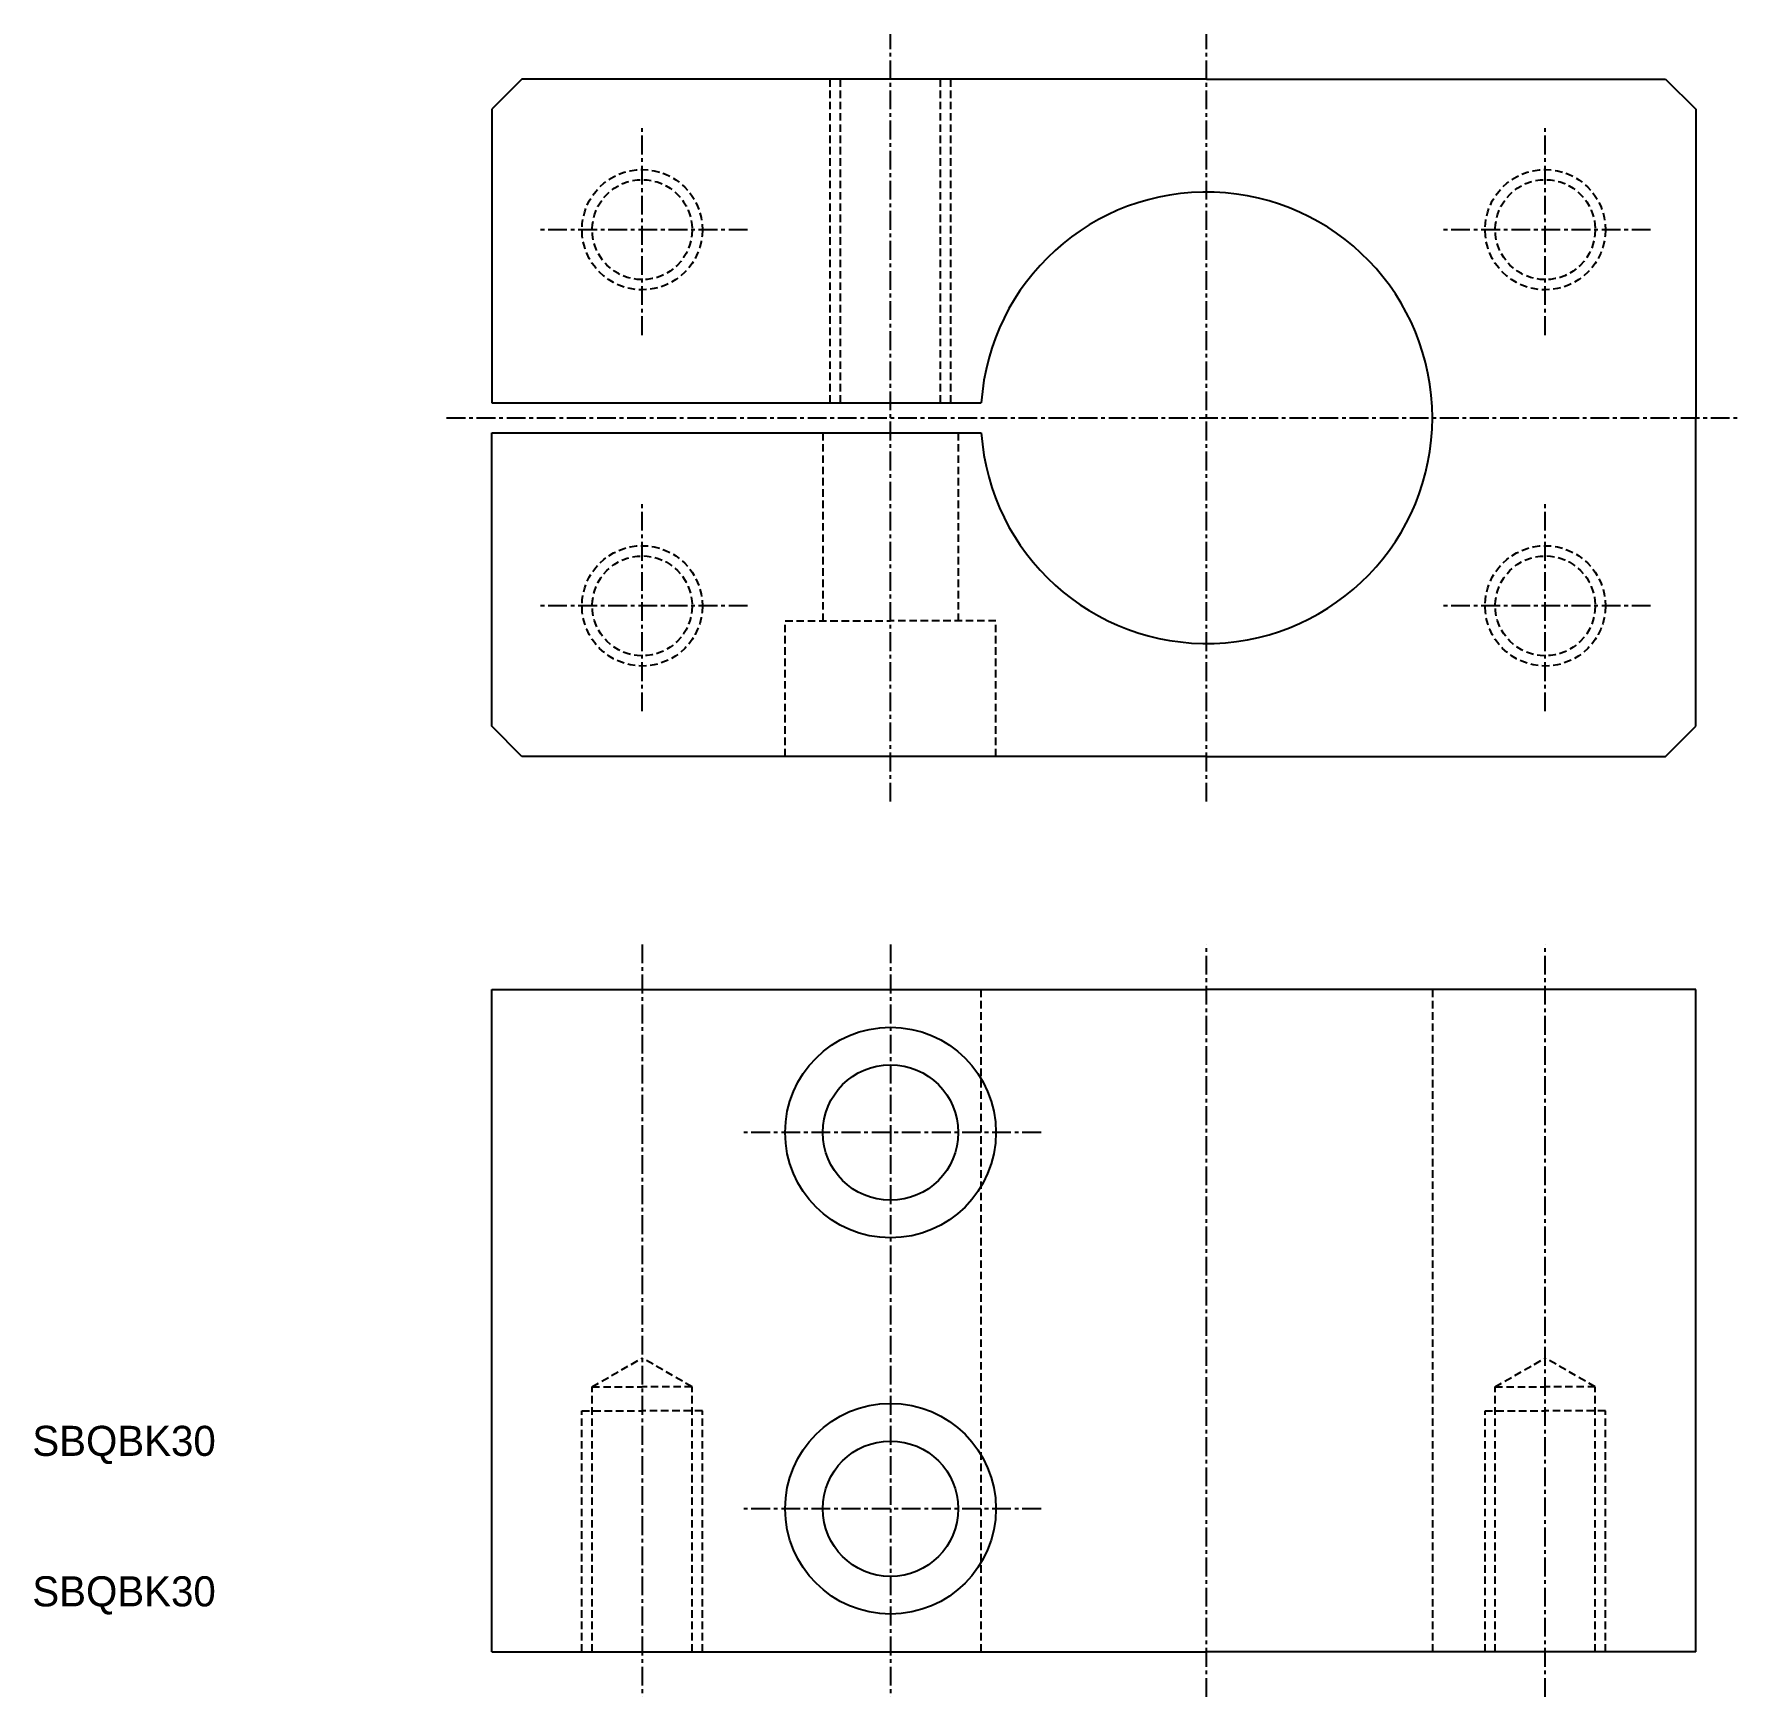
# Model space of a CAD drawing. Extents: x 230 to 344, y 106 to 217.
import ezdxf

# ---------------------------------------------------------------- set-up
doc = ezdxf.new("R2010")
doc.units = 0
doc.linetypes.add('CENTER', pattern=[2, 1.25, -0.25, 0.25, -0.25])
doc.linetypes.add('DASHED', pattern=[0.75, 0.5, -0.25])
doc.layers.get('0').update_dxf_attribs({"linetype": 'CONTINUOUS'})
doc.layers.add('CENTER', color=1, linetype='CENTER')

msp = doc.modelspace()

# ---------------------------------------------------------------- linework, layer by layer
at = {"color": 7, "linetype": 'CONTINUOUS'}
for p, q in [((262.71, 213.86), (260.71, 211.86)), ((308.21, 213.86), (262.71, 213.86)), ((308.21, 213.86), (338.71, 213.86)), ((338.71, 213.86), (340.71, 211.86)), ((260.71, 211.86), (260.71, 192.36)), ((340.71, 211.86), (340.71, 191.36)), ((260.71, 192.36), (293.24, 192.36)), ((340.71, 170.86), (340.71, 191.36)), ((260.71, 190.36), (293.24, 190.36)), ((260.71, 170.86), (260.71, 190.36)), ((262.71, 168.86), (260.71, 170.86)), ((338.71, 168.86), (340.71, 170.86)), ((308.21, 168.86), (262.71, 168.86)), ((308.21, 168.86), (338.71, 168.86)), ((340.71, 153.36), (308.21, 153.36)), ((340.71, 109.36), (340.71, 153.36)), ((340.71, 109.36), (308.21, 109.36))]:
    msp.add_line(p, q, dxfattribs=at)
at = {"color": 3, "linetype": 'DASHED'}
for p, q in [((283.21, 192.36), (283.21, 213.86)), ((283.88, 192.36), (283.88, 213.86)), ((290.53, 192.36), (290.53, 213.86)), ((291.21, 192.36), (291.21, 213.86)), ((282.71, 190.36), (282.71, 177.86)), ((291.71, 190.36), (291.71, 177.86)), ((280.21, 168.86), (280.21, 177.86)), ((280.21, 177.86), (287.21, 177.86)), ((294.21, 177.86), (287.21, 177.86)), ((294.21, 168.86), (294.21, 177.86)), ((293.21, 153.36), (293.21, 109.36)), ((323.21, 153.36), (323.21, 109.36)), ((267.38, 126.96), (270.71, 128.87)), ((274.03, 126.96), (270.71, 128.87)), ((327.38, 126.96), (330.71, 128.87)), ((334.03, 126.96), (330.71, 128.87)), ((267.38, 109.36), (267.38, 126.96)), ((267.38, 126.96), (270.71, 126.96)), ((274.03, 126.96), (270.71, 126.96)), ((274.03, 109.36), (274.03, 126.96)), ((327.38, 109.36), (327.38, 126.96)), ((327.38, 126.96), (330.71, 126.96)), ((334.03, 126.96), (330.71, 126.96)), ((334.03, 109.36), (334.03, 126.96)), ((266.71, 109.36), (266.71, 125.36)), ((266.71, 125.36), (270.71, 125.36)), ((274.71, 125.36), (270.71, 125.36)), ((274.71, 109.36), (274.71, 125.36)), ((326.71, 109.36), (326.71, 125.36)), ((326.71, 125.36), (330.71, 125.36)), ((334.71, 125.36), (330.71, 125.36)), ((334.71, 109.36), (334.71, 125.36))]:
    msp.add_line(p, q, dxfattribs=at)
for p, q in [((260.71, 153.36), (308.21, 153.36)), ((260.71, 109.36), (260.71, 153.36)), ((260.71, 109.36), (308.21, 109.36))]:
    msp.add_line(p, q)
for centre, radius in [((270.71, 203.86), 4), ((330.71, 203.86), 4), ((270.71, 203.86), 3.32), ((330.71, 203.86), 3.32), ((270.71, 178.86), 4), ((330.71, 178.86), 4), ((270.71, 178.86), 3.32), ((330.71, 178.86), 3.32)]:
    msp.add_circle(centre, radius, dxfattribs=at)
at = {"color": 7, "linetype": 'CONTINUOUS'}
for centre, radius in [((287.21, 143.86), 7), ((287.21, 143.86), 4.5), ((287.21, 118.86), 7), ((287.21, 118.86), 4.5)]:
    msp.add_circle(centre, radius, dxfattribs=at)
msp.add_arc((308.21, 191.36), 15, 183.8226, 176.1774, dxfattribs=at)
at = {"layer": 'CENTER', "color": 1, "linetype": 'CENTER'}
for p, q in [((287.21, 165.86), (287.21, 216.86)), ((308.21, 165.86), (308.21, 216.86)), ((270.71, 196.86), (270.71, 210.86)), ((330.71, 196.86), (330.71, 210.86)), ((277.71, 203.86), (263.71, 203.86)), ((337.71, 203.86), (323.71, 203.86)), ((257.71, 191.36), (343.71, 191.36)), ((270.71, 171.86), (270.71, 185.86)), ((330.71, 171.86), (330.71, 185.86)), ((277.71, 178.86), (263.71, 178.86)), ((337.71, 178.86), (323.71, 178.86)), ((270.71, 156.36), (270.71, 106.36)), ((270.71, 156.36), (270.71, 106.36)), ((287.21, 156.36), (287.21, 106.36)), ((308.21, 106.36), (308.21, 156.36)), ((330.71, 106.36), (330.71, 156.36)), ((297.21, 143.86), (277.21, 143.86)), ((297.21, 118.86), (277.21, 118.86))]:
    msp.add_line(p, q, dxfattribs=at)

# ---------------------------------------------------------------- texts
at = {"color": 7, "linetype": 'CONTINUOUS'}
for p in [(230.19, 122.37), (230.19, 112.37)]:
    msp.add_text('SBQBK30', height=2, dxfattribs=at).set_placement(p)

doc.saveas('drawing.dxf')
